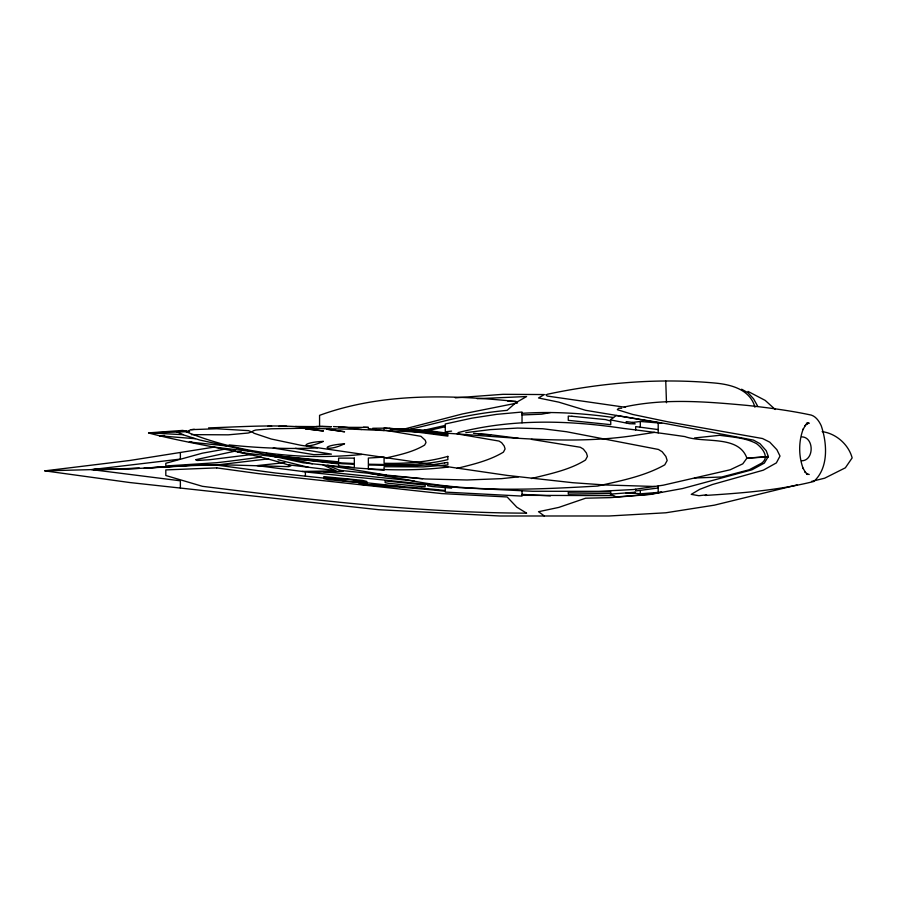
<?xml version="1.0" encoding="UTF-8"?>
<svg xmlns="http://www.w3.org/2000/svg" width="897" height="897" viewBox="0 0 897 897"><rect width="100%" height="100%" fill="white"/><g stroke="black" fill="none" stroke-linecap="round" stroke-linejoin="round"><path stroke-width="1.35" d="M455.306 397.842L503.015 394.31L544.356 394.557L538.525 397.976L558.786 402.148L585.618 410.31L666.538 423.732L753.57 440.147L759.916 443.634L766.24 450.731L768.303 456.495L764.356 463.076L751.944 469.804L682.595 488.529L650.157 494.449L610.756 497.622L585.618 498.205L558.786 507.41L538.525 511.705L544.356 515.988M768.303 456.865L746.898 458.176L742.783 463.839L730.214 469.77L663.253 485.187L633.551 489.527L598.882 491.332L532.616 491.276L459.578 487.665L427.69 484.391L427.69 485.793L432.421 486.533L451.583 488.147L451.583 486.869M177.348 432.051L181.295 430.65L186.475 430.739M797.085 484.941L714.449 505.146L665.809 512.781L609.041 515.988L499.965 515.988L378.938 509.731L129.807 482.541L44.85 470.858L129.729 460.497L214.047 447.121L252.562 451.606M811.538 481.409L824.679 478.191L845.366 467.808L852.15 457.896C848.506 444.385 836.026 433.486 822.157 431.625M445.282 425.413L424.169 430.19M445.282 426.725L426.109 431.087M457.997 432.634C512.097 418.675 568.676 420.155 623.55 428.43C644.035 430.919 664.498 433.632 684.927 436.592C703.528 443.488 738.579 434.597 746.898 458.176M403.056 429.349L462.415 413.954L517.569 402.944L516.1 401.52L507.859 401.251M235.384 451.056L195.647 459.713L197.318 460.475L209.763 459.713L251.418 454.555M547.103 394.31C602.01 382.604 658.734 377.94 714.718 383.019C730.864 384.465 750.184 389.365 754.926 407.204M624.211 407.003C664.755 398.111 706.567 401.688 747.493 405.444C768.168 407.731 788.855 410.389 809.229 414.661C815.205 415.333 818.939 420.771 821.248 425.783C827.157 443.387 828.817 467.909 813.792 481.487C778.383 490.334 741.595 493.115 705.221 495.458M632.688 493.025L635.177 492.251L610.296 494.112L616.34 496.938L649.764 494.269L661.694 492.128L640.301 493.832L632.688 493.025L626.263 493.372L626.263 492.789M226.033 448.926L202.419 453.164L165.81 463.278L165.81 465.992L216.715 462.717A1748.186 1748.186 0 0 0 261.128 456.999M550.399 412.564L541.62 414.19L522.032 414.952M654.552 432.365L631.208 435.976C570.234 444.598 508.969 437.355 448.007 433.296L353.452 429.203L300.943 428.318L271.152 428.788L255.746 430.033L253.133 430.852L252.281 431.973L253.986 433.251L271.152 438.992L300.943 445.293L507.399 475.444L572.757 482.709L604.634 484.941L654.552 486.477M465.778 432.646L490.468 429.607L517.569 428.071L542.752 428.744L566.534 431.737L658.432 449.453L662.165 451.752L665.899 456.483L667.166 460.509L664.789 464.814C644.405 476.318 620.41 480.87 597.682 486.051C534.433 489.65 469.669 492.767 407.193 479.783L369.194 473.347L339.761 470.353L327.629 465.364L303.208 462.818L199.594 439.978L184.199 435.135L177.258 432.018A9.295 2.5 -90 0 0 177.371 432.051L177.415 432.051M658.196 487.979L635.693 490.962L635.693 489.224M632.688 422.431L640.301 421.455L661.694 423.227L616.34 415.513L610.296 419.83L629.638 423.709L635.177 423.9L632.688 422.431L626.263 421.612L626.263 422.633M268.663 458.827L216.289 465.027L275.401 472.999L323.817 478.101M706.612 494.808L698.886 495.727L691.251 494.359L699.761 489.314L712.397 484.515L763.325 470.174L776.365 462.897L780.009 456.068L776.88 449.7L769.772 442.165L762.528 438.532L667.76 421.792L632.733 414.459L617.327 409.682L618.638 408.27L621.733 408.225M635.637 429.932L635.693 426.602L658.196 429.585M361.704 454.476C303.108 460.239 240.609 454.106 186.083 431.726A9.262 2.68 90 0 0 186.341 431.737L190.792 429.775L194.301 429.304M284.764 462.628L257.08 465.61L308.557 472.271L427.69 484.503M448.007 467.079C408.012 472.024 367.568 469.568 327.629 465.364L386.237 475.062M451.583 431.109L445.282 431.838L445.282 423.978L471.957 418.148L496.792 414.336L522.032 412.026L522.032 422.79M385.811 458.031C399.008 455.003 412.968 452.11 424.617 445.069L425.997 442.557L425.268 440.259L420.951 436.312L385.811 430.336M457.089 468.369C472.831 464.455 489.493 460.598 503.43 452.122L505.089 448.949L504.204 446.022L501.625 442.67L499.012 441.055L457.089 433.89M180.375 452.806L180.375 459.085L91.64 469.613L180.375 480.803L180.375 488.058M241.282 451.74L237.649 452.133L277.285 457.033M518.376 476.856L501.524 478.65L467.023 479.985L425.526 478.987L377.715 474.872M531.428 478.538C549.738 473.885 569.337 470.095 585.494 460.026L587.445 456.338L586.403 452.974L583.353 449.083L580.292 447.255L531.428 439.362M183.123 430.392L149.384 432.825L183.123 434.709M191.745 441.784L189.301 442.03L226.56 445.932M191.397 429.641L216.771 428.755L248.514 430.638L251.62 431.962L248.177 433.027L228.275 434.832L191.397 434.63M694.48 437.971L719.686 435.303C731.93 437.086 745.553 437.624 756.631 443.712C762.035 447.917 770.063 457.145 761.643 463.166L749.253 469.748L721.726 477.002L694.48 478M748.457 458.064L768.303 456.495M302.042 471.43L335.77 470.88L322.954 464.881M522.032 413.326C552.586 411.297 583.252 413.282 613.537 417.52M477.17 398.694L526.617 396.541L515.82 402.719L507.141 410.355A421.87 421.87 0 0 0 442.972 421.332A1748.186 1748.186 0 0 1 410.546 429.192M210.986 464.814L187.899 465.442A1331.451 97.594 -6.5 0 0 153.275 467.539L144.114 468.122L153.275 467.685A1282.519 338.539 8.1 0 0 187.899 465.7L218.184 464.825M164.633 435.471L159.453 435.852L195.254 438.7M801.873 460.8C814.241 460.396 814.241 437.265 801.873 436.861M308.882 472.304L343.002 471.34L339.761 470.353M316.103 426.524L321.877 426.322M613.537 495.626L522.032 495.335M317.482 447.872C288.004 449.285 258.414 448.04 229.083 444.923M208.575 427.891C244.825 426.737 281.378 423.855 317.482 428.587M372.681 428.261L386.024 428.149L402.54 429.36L447.861 435.303L447.861 436.11L389.231 428.463L384.084 428.082L384.084 430.526L368.353 428.587L368.353 427.409L338.595 427.308M278.631 426.423L286.603 426.221M189.637 431.614L148.532 432.971C195.591 445.484 244.668 450.406 290.942 465.801L288.856 466.642L231.729 465.038L195.838 465.016L141.558 468.279L44.85 470.858M390.173 428.732L411.858 429.428L447.861 433.868L447.861 434.608L409.626 429.674L389.253 428.385M267.9 426.254L271.645 426.21M478.359 434.204L490.648 434.753L518.376 438.285M806.448 423.149L809.229 423.149L806.369 424.023L807.782 423.16L805.024 425.817L805.461 425.223L803.028 429.551L803.219 428.979C798.509 441.616 798.509 456.035 803.219 468.683L803.028 468.111L805.461 472.439L805.024 471.844L807.782 474.491L806.369 473.627L809.229 474.502M411.196 429.618L425.335 430.179L448.007 433.296M295.449 426.467L331.408 426.703L322.236 426.322M328.156 478.146L349.673 479.57L362.332 481.554L362.332 482.25L347.509 481.319L323.817 477.686M333.46 426.58L344.459 427.095L361.704 429.495M363.42 427.207L368.353 427.421M522.032 494.382L550.399 495.884M445.282 491.276A156.672 21.438 6 0 0 420.469 488.865L414.324 488.338A155.529 20.496 6.2 0 0 378.713 485.916L358.733 484.167L382.436 485.311A160.877 21.203 6.2 0 1 400.78 486.51L413.36 487.497A161.673 22.122 6 0 1 445.282 490.513M473.526 433.329L490.648 434.753M369.194 473.347L422.554 478.729M335.77 470.577L288.475 464.837L289.507 464.96M414.167 480.994L322.954 471.587M515.853 401.486C450.552 394.826 382.212 392.494 319.567 415.345L319.567 426.624M362.332 481.801L366.783 482.283M366.783 482.799L400.78 486.51M625.467 407.305L547.159 396.048L545.825 394.624M295.449 448.365L331.408 454.129L313.916 454.656L273.282 448.029M266.319 453.366L312.358 463.76M308.882 467.438L277.891 459.735M748.008 391.417L765.186 400.398L775.255 409.492M741.617 389.22L748.053 392.774L753.57 398.851L757.55 405.937M665.753 381.012L666.482 402.753M658.196 422.924L658.196 432.859M658.196 485.939L658.196 492.531M640.301 421.455L640.301 427.196M640.301 490.637L640.301 493.832M522.032 490.76L522.032 496.097L445.282 492.105L445.282 487.856M305.384 471.856L305.384 476.161M93.849 469.916A1284.784 324.792 7.8 0 0 129.762 468.727L139.573 468.335L129.762 468.526A1320.003 174.04 -6.3 0 0 93.849 469.366M344.493 443.757C327.259 452.581 316.17 445.955 344.493 443.757M323.256 441.402C302.76 450.664 297.983 442.434 323.256 441.402M447.861 456.382C427.129 462.235 405.545 463.827 384.084 463.256L384.084 457.1L368.353 458.053L368.353 464.231C394.837 464.601 421.904 466.059 447.861 459.612L447.861 456.382M444.609 462.897L433.116 464.646L415.12 465.633L368.353 465.027L368.353 469.075L384.084 470.23L384.084 466.709L423.182 466.889L447.861 464.926L447.861 462.415L444.609 462.897M610.745 493.462L568.272 494.09L568.272 492.206L610.745 491.735L610.745 493.462M323.256 430.975L305.417 428.766L323.256 430.975M366.783 483.315L328.156 479.648L323.817 478.695L323.817 476.599L362.466 480.366L366.783 481.442L366.783 483.315M216.715 467.886L165.81 469.916L165.81 475.511L202.419 486.32C310.059 499.685 418.013 512.804 526.617 513.162L516.818 507.186L507.141 496.96L441.896 493.597L258.414 473.605L216.715 467.886M327.136 429.259L344.493 431.749L327.136 429.259M421.792 486.623L388.065 483.259L385.138 482.62L385.138 480.882L425.156 485.075L425.156 486.723L421.792 486.623M354.326 458.12L338.595 458.12L338.595 461.865L274.818 455.654L336.409 462.639L354.326 463.536L354.326 458.12M571.927 416.286L568.272 416.118L568.272 420.345L610.745 424.651L610.745 421.074L605.643 419.594L571.927 416.286M354.326 464.332L342.194 463.715L274.818 456.607L338.595 463.861L338.595 465.935L354.326 467.595L354.326 464.332"/></g></svg>
